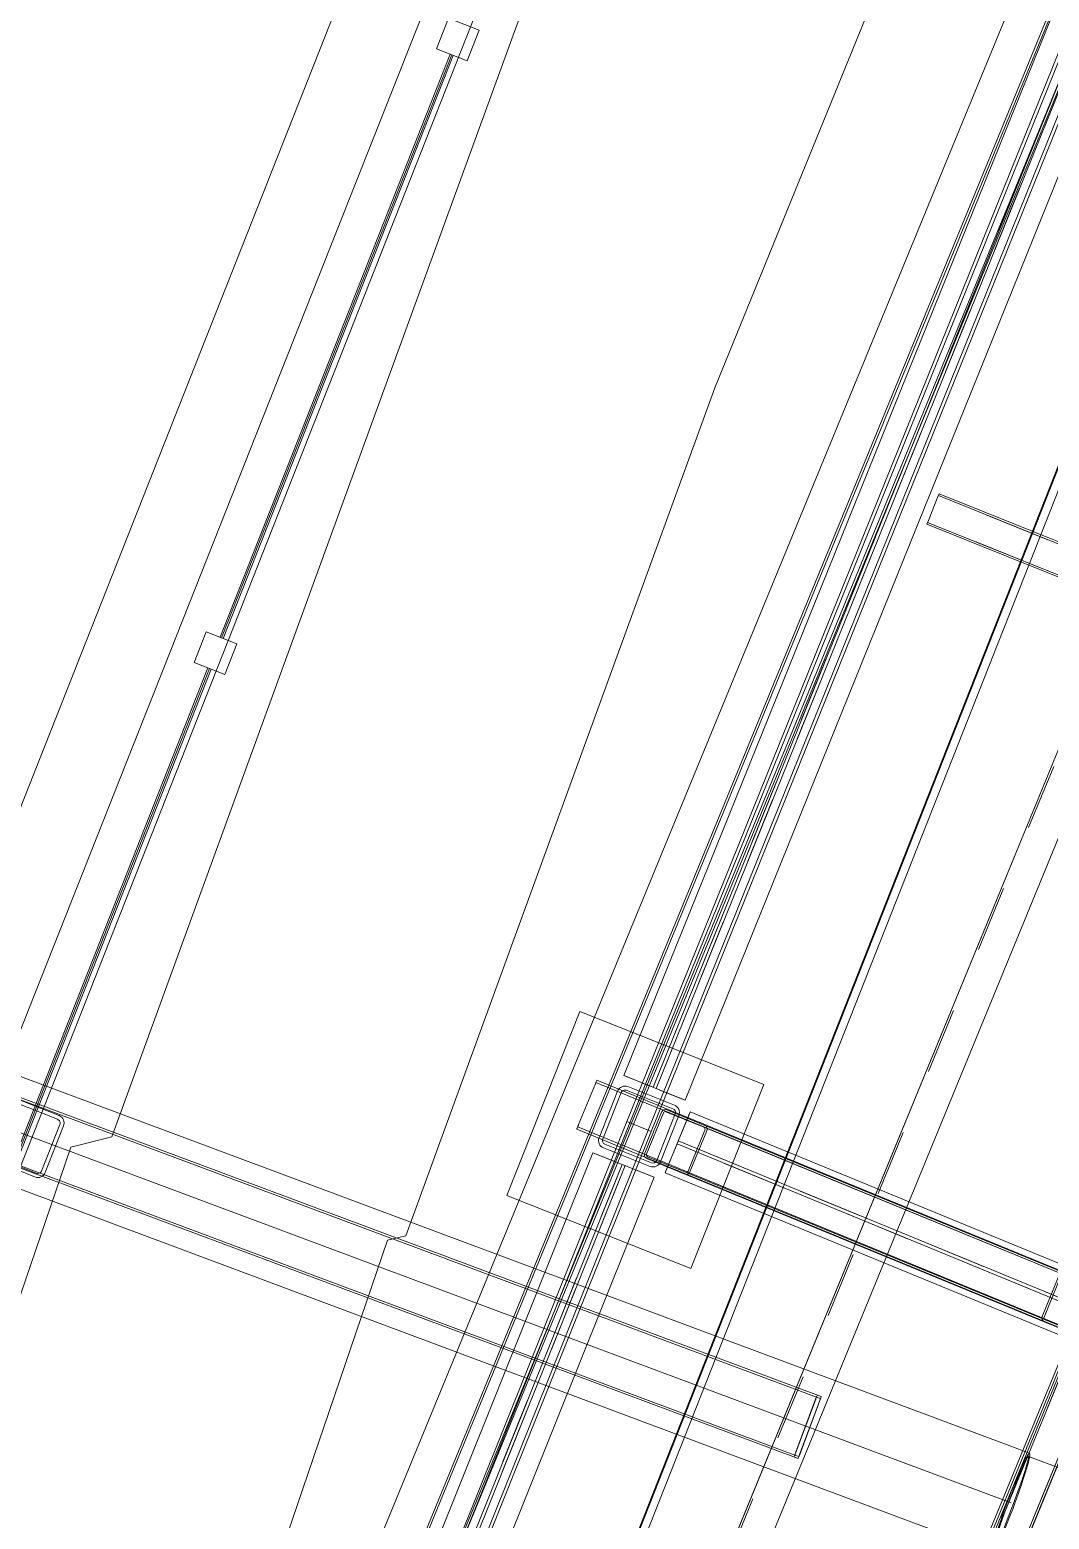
# Model space of a CAD drawing. Header units: metres. Extents: x -207 to 292, y -187 to 169.
# Drawn here: x -12.513 to -10.968, y -44.347 to -42.09 of the extents above; entities that cross this region are included whole.
import ezdxf

# ---------------------------------------------------------------- set-up
doc = ezdxf.new("R2010")
doc.units = ezdxf.units.M
doc.linetypes.add('Dash', pattern=[0.006, 0.003, -0.003])
doc.linetypes.add('Hidden', pattern=[0.007144, 0.004763, -0.002381])
for name, color, linetype, lineweight in [('A-FLOR-HRAL', 7, 'Continuous', 9), ('A-GLAZ-CWMG', 7, 'Continuous', 9), ('A-ROOF', 7, 'Continuous', 9), ('C-TOPO', 7, 'Continuous', 9), ('C-TOPO-MINR', 7, 'Continuous', 9), ('CERCO INTERIOR', 7, 'Continuous', 9), ('P-PIPE', 7, 'Continuous', 9), ('P-PIPE-CNTR', 7, 'Continuous', 9), ('S-BEAM', 7, 'Continuous', 9), ('S-BEAM-HDLN', 7, 'Dash', 9), ('S-COLS', 7, 'Continuous', 9), ('solera', 7, 'Continuous', 35)]:
    doc.layers.add(name, color=color, linetype=linetype, lineweight=lineweight)
doc.layers.add('PR10-ARQ-PL-001-Emplazamiento-C-1_dwg', color=7, linetype='Continuous', lineweight=9, true_color=0x767676)

# ---------------------------------------------------------------- blocks, each defined once
blk = doc.blocks.new('Circular Mullion - 5mm-2127248-PLANTA EMPLAZAMIENTO ACTUALIZADO')
at = {"layer": 'A-GLAZ-CWMG'}
for p, q in [((-107.6478, -45.3968), (-107.9974, -46.2801)), ((-107.6455, -45.3977), (-107.9951, -46.281)), ((-107.9951, -46.281), (-107.6455, -45.3977)), ((-107.6455, -45.3977), (-107.6478, -45.3968)), ((-107.6432, -45.3986), (-107.6455, -45.3977)), ((-107.9927, -46.2819), (-107.6432, -45.3986)), ((-107.9974, -46.2801), (-107.9951, -46.281)), ((-107.9951, -46.281), (-107.9927, -46.2819))]:
    blk.add_line(p, q, dxfattribs=at)
blk = doc.blocks.new('Rectangular Mullion - 50 x 50 mm-2128568-PLANTA EMPLAZAMIENTO ACTUALIZADO')
at = {"layer": 'A-GLAZ-CWMG'}
for p, q in [((0.025, 0.025), (-0.025, 0.025)), ((-0.025, 0.025), (-0.025, -0.025)), ((0.025, -0.025), (0.025, 0.025)), ((-0.025, -0.025), (0.025, -0.025))]:
    blk.add_line(p, q, dxfattribs=at)
blk = doc.blocks.new('Rectangular Mullion - 50 x 50 mm-2128569-PLANTA EMPLAZAMIENTO ACTUALIZADO')
at = {"layer": 'A-GLAZ-CWMG'}
for p, q in [((-0.025, -0.025), (-0.025, 0.025)), ((-0.025, 0.025), (0.025, 0.025)), ((0.025, 0.025), (0.025, -0.025)), ((0.025, -0.025), (-0.025, -0.025))]:
    blk.add_line(p, q, dxfattribs=at)
blk = doc.blocks.new('FCA_N_Columna de acero - 100 x 100 mm-2236905-PLANTA EMPLAZAMIENTO ACTUALIZADO')
at = {"layer": 'S-COLS'}
for p, q in [((-0.038, 0.05), (0.038, 0.05)), ((-0.038, 0.05), (0.038, 0.05)), ((-0.05, -0.038), (-0.05, 0.038)), ((-0.05, -0.038), (-0.05, 0.038)), ((-0.044, 0.038), (-0.044, -0.038)), ((-0.044, 0.038), (-0.044, -0.038)), ((0.038, 0.044), (-0.038, 0.044)), ((0.038, 0.044), (-0.038, 0.044)), ((0.044, -0.038), (0.044, 0.038)), ((0.044, -0.038), (0.044, 0.038)), ((0.05, 0.038), (0.05, -0.038)), ((0.05, 0.038), (0.05, -0.038)), ((-0.038, -0.044), (0.038, -0.044)), ((-0.038, -0.044), (0.038, -0.044)), ((0.038, -0.05), (-0.038, -0.05)), ((0.038, -0.05), (-0.038, -0.05))]:
    blk.add_line(p, q, dxfattribs=at)
for centre, radius, start, end in [((-0.038, 0.038), 0.012, 90, 180), ((-0.038, 0.038), 0.012, 90, 180), ((0.038, 0.038), 0.012, 360, 90), ((0.038, 0.038), 0.012, 360, 90), ((-0.038, 0.038), 0.006, 90, 180), ((-0.038, 0.038), 0.006, 90, 180), ((0.038, 0.038), 0.006, 360, 90), ((0.038, 0.038), 0.006, 360, 90), ((-0.038, -0.038), 0.012, 180, 270), ((-0.038, -0.038), 0.012, 180, 270), ((-0.038, -0.038), 0.006, 180, 270), ((-0.038, -0.038), 0.006, 180, 270), ((0.038, -0.038), 0.012, 270, 360), ((0.038, -0.038), 0.006, 270, 360), ((0.038, -0.038), 0.012, 270, 360), ((0.038, -0.038), 0.006, 270, 360)]:
    blk.add_arc(centre, radius, start, end, dxfattribs=at)
blk = doc.blocks.new('M_HSS Square - 100 x 100 mm-2238549-PLANTA EMPLAZAMIENTO ACTUALIZADO')
at = {"layer": 'S-BEAM'}
for p, q in [((-11.3204, -44.1622), (-23.6791, -39.5476)), ((-11.3136, -44.1613), (-23.6723, -39.5467)), ((-23.7118, -39.6353), (-11.3532, -44.2499)), ((-23.7073, -39.6404), (-11.3486, -44.255)), ((-11.3525, -44.2468), (-11.322, -44.165)), ((-11.3218, -44.1651), (-11.3523, -44.2469)), ((-11.3462, -44.2491), (-11.3157, -44.1674)), ((-11.3154, -44.1675), (-11.346, -44.2492)), ((-11.3147, -44.1643), (-11.3204, -44.1622)), ((-11.3193, -44.1592), (-11.3136, -44.1613)), ((-11.3486, -44.255), (-11.3543, -44.2529)), ((-11.3532, -44.2499), (-11.3475, -44.252))]:
    blk.add_line(p, q, dxfattribs=at)
for centre, major_axis, start_param, end_param in [((-11.3215, -44.1652), (0.00222, 0.00596), 0, 1.570796), ((-11.3215, -44.1652), (0.00111, 0.00298), 0, 1.570796), ((-11.3159, -44.1673), (0.00111, 0.00298), 4.712389, 6.283185), ((-11.3159, -44.1673), (0.00222, 0.00596), 4.712389, 6.283185), ((-11.3521, -44.2469), (0.00222, 0.00596), 1.570796, 3.141593), ((-11.3521, -44.2469), (0.00111, 0.00298), 1.570796, 3.141593), ((-11.3464, -44.2491), (0.00222, 0.00596), 3.141593, 4.712389), ((-11.3464, -44.2491), (0.00111, 0.00298), 3.141593, 4.712389)]:
    blk.add_ellipse(centre, major_axis=major_axis, ratio=0.069498, start_param=start_param, end_param=end_param, dxfattribs=at)
blk = doc.blocks.new('Pipe Accessories 1 - Pipe Accessories 1-2241353-PLANTA EMPLAZAMIENTO ACTUALIZADO')
at = {"layer": 'P-PIPE', "flags": 128}
for points in [[(-11.022, -44.3236), (-11.0153, -44.3054), (-11.0094, -44.2883), (-11.0045, -44.2735), (-11.0011, -44.2621), (-10.9994, -44.2547), (-10.9994, -44.252), (-11.0013, -44.254), (-11.0048, -44.2607), (-11.0097, -44.2716), (-11.0157, -44.2859), (-11.0224, -44.3027), (-11.0293, -44.3209)], [(-8.6969, -45.1117), (-8.7485, -45.0924), (-8.7989, -45.0737), (-8.8479, -45.0553), (-8.8957, -45.0375), (-8.9423, -45.0201), (-8.9877, -45.0031), (-9.032, -44.9866), (-9.0751, -44.9705), (-9.117, -44.9548), (-9.1579, -44.9396), (-9.1978, -44.9247), (-9.2367, -44.9102), (-9.2747, -44.896), (-9.3119, -44.8821), (-9.3485, -44.8684), (-9.3844, -44.855), (-9.4201, -44.8417), (-9.4557, -44.8284), (-9.4918, -44.8149), (-9.5293, -44.8009), (-9.5692, -44.786), (-9.6132, -44.7696), (-9.6633, -44.7509), (-9.7201, -44.7297), (-9.7888, -44.704), (-9.914, -44.6572), (-9.998, -44.6259), (-10.079, -44.5956), (-10.184, -44.5565), (-10.3162, -44.5071), (-10.3674, -44.488), (-10.4045, -44.4741), (-10.4352, -44.4627), (-10.4633, -44.4522), (-10.4905, -44.442), (-10.5177, -44.4319), (-10.5453, -44.4216), (-10.5736, -44.411), (-10.6029, -44.4), (-10.6333, -44.3887), (-10.6651, -44.3768), (-10.6983, -44.3644), (-10.7329, -44.3515), (-10.7692, -44.338), (-10.807, -44.3238), (-10.8466, -44.3091), (-10.8879, -44.2936), (-10.9309, -44.2776), (-10.9758, -44.2608), (-10.9994, -44.252)], [(-11.0293, -44.3209), (-11.036, -44.3391), (-11.042, -44.3562), (-11.0468, -44.371), (-11.0502, -44.3824), (-11.0519, -44.3898), (-11.0519, -44.3925), (-11.05, -44.3905), (-11.0465, -44.3838), (-11.0416, -44.3729), (-11.0356, -44.3586), (-11.0289, -44.3418), (-11.022, -44.3236)], [(-8.7494, -45.2522), (-8.801, -45.233), (-8.8513, -45.2142), (-8.9004, -45.1959), (-8.9482, -45.178), (-8.9948, -45.1606), (-9.0402, -45.1436), (-9.0844, -45.1271), (-9.1275, -45.111), (-9.1695, -45.0954), (-9.2104, -45.0801), (-9.2503, -45.0652), (-9.2892, -45.0507), (-9.3272, -45.0365), (-9.3644, -45.0226), (-9.4009, -45.009), (-9.4369, -44.9955), (-9.4725, -44.9822), (-9.5082, -44.9689), (-9.5443, -44.9554), (-9.5818, -44.9414), (-9.6217, -44.9265), (-9.6657, -44.9101), (-9.7158, -44.8914), (-9.7726, -44.8702), (-9.8412, -44.8446), (-9.9665, -44.7978), (-10.0504, -44.7664), (-10.1315, -44.7362), (-10.2364, -44.697), (-10.3687, -44.6476), (-10.4199, -44.6285), (-10.457, -44.6146), (-10.4876, -44.6032), (-10.5158, -44.5927), (-10.543, -44.5825), (-10.5702, -44.5724), (-10.5977, -44.5621), (-10.6261, -44.5515), (-10.6554, -44.5406), (-10.6858, -44.5292), (-10.7176, -44.5173), (-10.7507, -44.505), (-10.7854, -44.492), (-10.8216, -44.4785), (-10.8595, -44.4643), (-10.899, -44.4496), (-10.9403, -44.4342), (-10.9834, -44.4181), (-11.0282, -44.4013), (-11.0519, -44.3925)], [(-8.6718, -45.2012), (-8.6668, -45.1823), (-8.6656, -45.1635), (-8.6683, -45.1458), (-8.6748, -45.1307), (-8.6845, -45.1191), (-8.6969, -45.1117), (-8.7111, -45.1091), (-8.7262, -45.1115), (-8.741, -45.1187), (-8.7546, -45.1302), (-8.766, -45.1452), (-8.7746, -45.1628)], [(-8.7746, -45.1628), (-8.7796, -45.1816), (-8.7808, -45.2005), (-8.7781, -45.2181), (-8.7716, -45.2332), (-8.7618, -45.2449), (-8.7494, -45.2522), (-8.7352, -45.2548), (-8.7202, -45.2524), (-8.7054, -45.2452), (-8.6918, -45.2337), (-8.6803, -45.2187), (-8.6718, -45.2012)]]:
    blk.add_lwpolyline(points, dxfattribs=at)
blk = doc.blocks.new('FCA_N_Columna de acero - 100 x 100 mm-2383536-PLANTA EMPLAZAMIENTO ACTUALIZADO')
at = {"layer": 'S-COLS'}
for p, q in [((-0.038, 0.05), (0.038, 0.05)), ((-0.038, 0.05), (0.038, 0.05)), ((-0.05, -0.038), (-0.05, 0.038)), ((-0.05, -0.038), (-0.05, 0.038)), ((-0.044, 0.038), (-0.044, -0.038)), ((-0.044, 0.038), (-0.044, -0.038)), ((0.038, 0.044), (-0.038, 0.044)), ((0.038, 0.044), (-0.038, 0.044)), ((0.044, -0.038), (0.044, 0.038)), ((0.044, -0.038), (0.044, 0.038)), ((0.05, 0.038), (0.05, -0.038)), ((0.05, 0.038), (0.05, -0.038)), ((-0.038, -0.044), (0.038, -0.044)), ((-0.038, -0.044), (0.038, -0.044)), ((0.038, -0.05), (-0.038, -0.05)), ((0.038, -0.05), (-0.038, -0.05))]:
    blk.add_line(p, q, dxfattribs=at)
for centre, radius, start, end in [((-0.038, 0.038), 0.012, 90, 180), ((-0.038, 0.038), 0.012, 90, 180), ((0.038, 0.038), 0.012, 360, 90), ((0.038, 0.038), 0.012, 360, 90), ((-0.038, 0.038), 0.006, 90, 180), ((-0.038, 0.038), 0.006, 90, 180), ((0.038, 0.038), 0.006, 360, 90), ((0.038, 0.038), 0.006, 360, 90), ((-0.038, -0.038), 0.012, 180, 270), ((-0.038, -0.038), 0.012, 180, 270), ((-0.038, -0.038), 0.006, 180, 270), ((-0.038, -0.038), 0.006, 180, 270), ((0.038, -0.038), 0.012, 270, 360), ((0.038, -0.038), 0.006, 270, 360), ((0.038, -0.038), 0.012, 270, 360), ((0.038, -0.038), 0.006, 270, 360)]:
    blk.add_arc(centre, radius, start, end, dxfattribs=at)
blk = doc.blocks.new('RHS-Rectangular Hollow Section - 100x40 mm-2385779-PLANTA EMPLAZAMIENTO ACTUALIZADO')
at = {"layer": 'S-BEAM'}
for p, q in [((-8.6251, -38.441), (-13.2203, -49.6302)), ((-8.6217, -38.4423), (-13.217, -49.6315)), ((-13.1707, -49.6505), (-8.5754, -38.4614)), ((-13.1673, -49.6519), (-8.5721, -38.4627))]:
    blk.add_line(p, q, dxfattribs=at)
blk = doc.blocks.new('RHS-Rectangular Hollow Section - 100x40 mm-2386058-PLANTA EMPLAZAMIENTO ACTUALIZADO')
at = {"layer": 'S-BEAM'}
for p, q in [((-9.3567, -38.1405), (-13.9519, -49.3297)), ((-9.3534, -38.1419), (-13.9486, -49.3311)), ((-13.9023, -49.3501), (-9.3071, -38.1609)), ((-13.899, -49.3514), (-9.3037, -38.1623))]:
    blk.add_line(p, q, dxfattribs=at)
blk = doc.blocks.new('M_S Shapes - 200x100 mm-2389673-PLANTA EMPLAZAMIENTO ACTUALIZADO')
at = {"layer": 'S-BEAM'}
for p, q in [((0.6889, 0.05), (-0.6889, 0.05)), ((-0.6889, 0.05), (-0.6889, 0.0469)), ((-0.6889, 0.05), (-0.6889, 0.0469)), ((-0.6889, 0.05), (-0.6889, -0.05)), ((-0.6889, -0.05), (-0.6889, 0.05)), ((-0.6889, 0.05), (0.6889, 0.05)), ((0.6889, 0.05), (-0.6889, 0.05)), ((-0.6889, 0.0469), (-0.6889, 0.0087)), ((-0.6889, 0.0087), (-0.6889, 0.0469)), ((0.6889, 0.05), (0.6889, -0.05)), ((0.6889, -0.05), (0.6889, 0.05)), ((0.6889, 0.0469), (0.6889, 0.05)), ((0.6889, 0.0469), (0.6889, 0.05)), ((0.6889, 0.0469), (0.6889, 0.0087)), ((0.6889, 0.0087), (0.6889, 0.0469)), ((-0.6889, 0.0024), (-0.6889, 0.0087)), ((-0.6889, 0.0024), (-0.6889, 0.0087)), ((-0.6889, 0.0024), (0.6889, 0.0024)), ((0.6889, 0.0087), (0.6889, 0.0024)), ((0.6889, 0.0087), (0.6889, 0.0024)), ((0.6889, -0.0025), (-0.6889, -0.0025)), ((-0.6889, -0.0087), (-0.6889, -0.0025)), ((-0.6889, -0.0087), (-0.6889, -0.0025)), ((-0.6889, -0.0469), (-0.6889, -0.0087)), ((-0.6889, -0.0087), (-0.6889, -0.0469)), ((0.6889, -0.0025), (0.6889, -0.0087)), ((0.6889, -0.0025), (0.6889, -0.0087)), ((0.6889, -0.0469), (0.6889, -0.0087)), ((0.6889, -0.0087), (0.6889, -0.0469)), ((-0.6889, -0.0469), (-0.6889, -0.05)), ((-0.6889, -0.0469), (-0.6889, -0.05)), ((-0.6889, -0.05), (0.6889, -0.05)), ((0.6889, -0.05), (-0.6889, -0.05)), ((0.6889, -0.05), (-0.6889, -0.05)), ((0.6889, -0.05), (0.6889, -0.0469)), ((0.6889, -0.05), (0.6889, -0.0469))]:
    blk.add_line(p, q, dxfattribs=at)
at = {"layer": 'S-BEAM-HDLN'}
for p, q in [((-0.6889, 0.0024), (0.6889, 0.0024)), ((0.6889, -0.0025), (-0.6889, -0.0025))]:
    blk.add_line(p, q, dxfattribs=at)
blk = doc.blocks.new('M_HSS Square - 80 x 80 mm-2390025-PLANTA EMPLAZAMIENTO ACTUALIZADO')
at = {"layer": 'S-BEAM'}
for p, q in [((-9.3349, -38.2312), (-9.3093, -38.1689)), ((-9.3066, -38.17), (-9.3322, -38.2323)), ((-9.2451, -38.1918), (-9.3027, -38.1682)), ((-8.699, -38.4124), (-9.3015, -38.1653)), ((-9.3015, -38.1653), (-9.2439, -38.1889)), ((-9.2692, -38.2581), (-9.2436, -38.1959)), ((-8.6426, -38.439), (-9.2451, -38.1918)), ((-9.2409, -38.197), (-9.2664, -38.2592)), ((-9.3319, -38.2393), (-8.7293, -38.4864)), ((-9.2743, -38.2629), (-9.3319, -38.2393)), ((-9.3306, -38.2363), (-9.2731, -38.2599)), ((-9.2731, -38.2599), (-8.6706, -38.5071)), ((-8.7068, -38.4161), (-8.7323, -38.4783)), ((-8.7296, -38.4794), (-8.7041, -38.4172)), ((-8.7002, -38.4154), (-8.6426, -38.439)), ((-8.6414, -38.436), (-8.699, -38.4124)), ((-8.6411, -38.443), (-8.6666, -38.5053)), ((-8.6639, -38.5064), (-8.6384, -38.4442)), ((-8.7293, -38.4864), (-8.6718, -38.5101)), ((-8.6706, -38.5071), (-8.7281, -38.4835))]:
    blk.add_line(p, q, dxfattribs=at)
for centre, major_axis, start_param, end_param in [((-9.3039, -38.1711), (0.00241, 0.00588), 0, 1.570796), ((-9.3039, -38.1711), (0.00121, 0.00294), 0, 1.570796), ((-9.2464, -38.1948), (0.00121, 0.00294), 4.712389, 6.283185), ((-9.2464, -38.1948), (0.00241, 0.00588), 4.712389, 6.283185), ((-9.3294, -38.2334), (0.00241, 0.00588), 1.570796, 3.141593), ((-9.3294, -38.2334), (0.00121, 0.00294), 1.570796, 3.141593), ((-9.2719, -38.257), (0.00241, 0.00588), 3.141593, 4.712389), ((-9.2719, -38.257), (0.00121, 0.00294), 3.141593, 4.712389), ((-8.7014, -38.4183), (0.00241, 0.00588), 0, 1.570796), ((-8.7014, -38.4183), (0.00121, 0.00294), 0, 1.570796), ((-8.6438, -38.4419), (0.00121, 0.00294), 4.712389, 6.283185), ((-8.6438, -38.4419), (0.00241, 0.00588), 4.712389, 6.283185), ((-8.7269, -38.4806), (0.00241, 0.00588), 1.570796, 3.141593), ((-8.7269, -38.4806), (0.00121, 0.00294), 1.570796, 3.141593), ((-8.6693, -38.5042), (0.00241, 0.00588), 3.141593, 4.712389), ((-8.6693, -38.5042), (0.00121, 0.00294), 3.141593, 4.712389)]:
    blk.add_ellipse(centre, major_axis=major_axis, ratio=0.924653, start_param=start_param, end_param=end_param, dxfattribs=at)
blk = doc.blocks.new('M_S Shapes - 200x100 mm-2390312-PLANTA EMPLAZAMIENTO ACTUALIZADO')
at = {"layer": 'S-BEAM'}
for p, q in [((-2.9426, 0.05), (2.9426, 0.05)), ((2.9426, 0.05), (-2.9426, 0.05)), ((2.9426, 0.05), (-2.9426, 0.05)), ((2.9426, 0.05), (2.9426, -0.05)), ((2.9426, -0.05), (2.9426, 0.05)), ((2.9426, 0.0469), (2.9426, 0.05)), ((2.9426, 0.0469), (2.9426, 0.05)), ((2.9426, 0.0469), (2.9426, 0.0087)), ((2.9426, 0.0087), (2.9426, 0.0469)), ((-2.9426, 0.0024), (2.9426, 0.0024)), ((2.9426, 0.0087), (2.9426, 0.0024)), ((2.9426, 0.0087), (2.9426, 0.0024)), ((2.9426, -0.0025), (-2.9426, -0.0025)), ((2.9426, -0.0025), (2.9426, -0.0087)), ((2.9426, -0.0025), (2.9426, -0.0087)), ((2.9426, -0.0469), (2.9426, -0.0087)), ((2.9426, -0.0087), (2.9426, -0.0469)), ((2.9426, -0.05), (-2.9426, -0.05)), ((2.9426, -0.05), (-2.9426, -0.05)), ((-2.9426, -0.05), (2.9426, -0.05)), ((2.9426, -0.05), (2.9426, -0.0469)), ((2.9426, -0.05), (2.9426, -0.0469))]:
    blk.add_line(p, q, dxfattribs=at)
at = {"layer": 'S-BEAM-HDLN'}
for p, q in [((-2.9426, 0.0024), (2.9426, 0.0024)), ((2.9426, -0.0025), (-2.9426, -0.0025))]:
    blk.add_line(p, q, dxfattribs=at)
blk = doc.blocks.new('M_S Shapes - 200x100 mm-2390290-PLANTA EMPLAZAMIENTO ACTUALIZADO')
at = {"layer": 'S-BEAM'}
for p, q in [((2.9358, 0.05), (-2.9359, 0.05)), ((-2.9359, 0.05), (-2.9359, 0.0469)), ((-2.9359, 0.05), (-2.9359, 0.0469)), ((-2.9359, 0.05), (-2.9359, -0.05)), ((-2.9359, -0.05), (-2.9359, 0.05)), ((-2.9359, 0.05), (2.9358, 0.05)), ((2.9358, 0.05), (-2.9359, 0.05)), ((-2.9359, 0.0469), (-2.9359, 0.0087)), ((-2.9359, 0.0087), (-2.9359, 0.0469)), ((-2.9359, 0.0024), (2.9358, 0.0024)), ((-2.9359, 0.0024), (-2.9359, 0.0087)), ((-2.9359, 0.0024), (-2.9359, 0.0087)), ((2.9358, -0.0025), (-2.9359, -0.0025)), ((-2.9359, -0.0087), (-2.9359, -0.0025)), ((-2.9359, -0.0087), (-2.9359, -0.0025)), ((-2.9359, -0.0469), (-2.9359, -0.0087)), ((-2.9359, -0.0087), (-2.9359, -0.0469)), ((-2.9359, -0.05), (2.9358, -0.05)), ((-2.9359, -0.0469), (-2.9359, -0.05)), ((-2.9359, -0.0469), (-2.9359, -0.05)), ((2.9358, -0.05), (-2.9359, -0.05)), ((2.9358, -0.05), (-2.9359, -0.05))]:
    blk.add_line(p, q, dxfattribs=at)
at = {"layer": 'S-BEAM-HDLN'}
for p, q in [((-2.9359, 0.0024), (2.9358, 0.0024)), ((2.9358, -0.0025), (-2.9359, -0.0025))]:
    blk.add_line(p, q, dxfattribs=at)
blk = doc.blocks.new('M_HSS Square - 50 x 50 mm-2390655-PLANTA EMPLAZAMIENTO ACTUALIZADO')
at = {"layer": 'S-BEAM'}
for p, q in [((0.6895, 0.025), (-0.6895, 0.025)), ((-0.6895, 0.025), (-0.6895, 0.01864)), ((-0.6895, 0.025), (-0.6895, 0.01864)), ((0.6895, 0.01864), (0.6895, 0.025)), ((0.6895, 0.01864), (0.6895, 0.025)), ((0.6895, 0.02182), (-0.6895, 0.02182)), ((-0.6895, 0.01864), (-0.6895, 0.02182)), ((-0.6895, 0.01864), (-0.6895, 0.02182)), ((-0.6895, -0.01864), (-0.6895, 0.01864)), ((-0.6895, 0.01864), (-0.6895, -0.01864)), ((-0.6895, 0.01864), (-0.6895, -0.01864)), ((-0.6895, -0.01864), (-0.6895, 0.01864)), ((0.6895, 0.02182), (0.6895, 0.01864)), ((0.6895, 0.02182), (0.6895, 0.01864)), ((0.6895, -0.01864), (0.6895, 0.01864)), ((0.6895, 0.01864), (0.6895, -0.01864)), ((0.6895, 0.01864), (0.6895, -0.01864)), ((0.6895, -0.01864), (0.6895, 0.01864)), ((-0.6895, -0.01864), (-0.6895, -0.025)), ((-0.6895, -0.01864), (-0.6895, -0.025)), ((-0.6895, -0.02182), (-0.6895, -0.01864)), ((-0.6895, -0.02182), (-0.6895, -0.01864)), ((-0.6895, -0.02182), (0.6895, -0.02182)), ((0.6895, -0.025), (0.6895, -0.01864)), ((0.6895, -0.025), (0.6895, -0.01864)), ((0.6895, -0.01864), (0.6895, -0.02182)), ((0.6895, -0.01864), (0.6895, -0.02182)), ((-0.6895, -0.025), (0.6895, -0.025))]:
    blk.add_line(p, q, dxfattribs=at)
at = {"layer": 'S-BEAM', "linetype": 'Hidden'}
for p, q in [((0.6895, 0.02182), (-0.6895, 0.02182)), ((0.6895, -0.02182), (-0.6895, -0.02182))]:
    blk.add_line(p, q, dxfattribs=at)
blk = doc.blocks.new('M_HSS Square - 50 x 50 mm-2391063-PLANTA EMPLAZAMIENTO ACTUALIZADO')
at = {"layer": 'S-BEAM'}
for p, q in [((5.94835, 0.025), (-5.94835, 0.025)), ((5.94835, 0.02182), (-5.94835, 0.02182)), ((-5.94835, -0.02182), (5.94835, -0.02182)), ((-5.94835, -0.025), (5.94835, -0.025))]:
    blk.add_line(p, q, dxfattribs=at)
at = {"layer": 'S-BEAM', "linetype": 'Hidden'}
for p, q in [((5.94835, 0.02182), (-5.94835, 0.02182)), ((5.94835, -0.02182), (-5.94835, -0.02182))]:
    blk.add_line(p, q, dxfattribs=at)
blk = doc.blocks.new('M_L-Angle - L51X51X3_2-2392227-PLANTA EMPLAZAMIENTO ACTUALIZADO')
at = {"layer": 'S-BEAM'}
for p, q in [((5.9495, 0.0136), (-5.9495, 0.0136)), ((-5.9495, 0.0136), (5.9495, 0.0136)), ((-5.9495, -0.0372), (5.9495, -0.0372))]:
    blk.add_line(p, q, dxfattribs=at)
at = {"layer": 'S-BEAM', "linetype": 'Hidden'}
blk.add_line((-5.9495, 0.0104), (5.9495, 0.0104), dxfattribs=at)
blk = doc.blocks.new('Railing - Railing-2402032-PLANTA EMPLAZAMIENTO ACTUALIZADO')
at = {"layer": 'A-FLOR-HRAL'}
for p, q in [((-9.3576, -38.1849), (-11.6036, -43.7463)), ((-11.5758, -43.7576), (-9.3298, -38.1961)), ((-11.6036, -43.7463), (-11.5758, -43.7576)), ((-11.6036, -43.7463), (-11.5758, -43.7576))]:
    blk.add_line(p, q, dxfattribs=at)
blk = doc.blocks.new('Top Rail Type - Top Rail_Internal_-2402045-PLANTA EMPLAZAMIENTO ACTUALIZADO')
at = {"layer": 'A-FLOR-HRAL'}
for p, q in [((-9.3622, -38.183), (-11.6082, -43.7445)), ((-11.5711, -43.7595), (-9.3251, -38.198)), ((-11.6082, -43.7445), (-11.5711, -43.7595)), ((-11.6082, -43.7445), (-11.5711, -43.7595))]:
    blk.add_line(p, q, dxfattribs=at)
blk = doc.blocks.new('Top Rail Type - Top Rail_Internal_-V26-PLANTA EMPLAZAMIENTO ACTUALIZADO')
at = {"layer": 'A-FLOR-HRAL'}
for p, q in [((-11.6082, -43.7445), (-9.3622, -38.183)), ((-11.5711, -43.7595), (-9.3251, -38.198)), ((-11.6082, -43.7445), (-11.5711, -43.7595))]:
    blk.add_line(p, q, dxfattribs=at)
blk = doc.blocks.new('Railing - Railing-2402058-PLANTA EMPLAZAMIENTO ACTUALIZADO')
at = {"layer": 'A-FLOR-HRAL'}
for p, q in [((-11.6036, -43.7464), (-13.8405, -49.3257)), ((-11.5757, -43.7575), (-11.6036, -43.7464)), ((-11.5757, -43.7575), (-11.6036, -43.7464)), ((-13.8126, -49.3368), (-11.5757, -43.7575))]:
    blk.add_line(p, q, dxfattribs=at)
blk = doc.blocks.new('Top Rail Type - Top Rail_Internal_-2402070-PLANTA EMPLAZAMIENTO ACTUALIZADO')
at = {"layer": 'A-FLOR-HRAL'}
for p, q in [((-11.6082, -43.7445), (-13.8451, -49.3238)), ((-11.5711, -43.7594), (-11.6082, -43.7445)), ((-11.5711, -43.7594), (-11.6082, -43.7445)), ((-13.808, -49.3387), (-11.5711, -43.7594))]:
    blk.add_line(p, q, dxfattribs=at)
blk = doc.blocks.new('Top Rail Type - Top Rail_Internal_-V27-PLANTA EMPLAZAMIENTO ACTUALIZADO')
at = {"layer": 'A-FLOR-HRAL'}
for p, q in [((-13.8451, -49.3238), (-11.6082, -43.7445)), ((-11.6082, -43.7445), (-11.5711, -43.7594)), ((-13.808, -49.3387), (-11.5711, -43.7594))]:
    blk.add_line(p, q, dxfattribs=at)
blk = doc.blocks.new('M_Concrete-Rectangular-Column - 300 x 300mm-V32-PLANTA EMPLAZAMIENTO ACTUALIZADO')
at = {"layer": 'S-COLS'}
for p, q in [((-0.15, -0.15), (-0.15, 0.15)), ((-0.15, 0.15), (0.15, 0.15)), ((-0.15, 0.15), (0.15, 0.15)), ((-0.15, -0.15), (-0.15, 0.15)), ((0.15, 0.15), (0.15, -0.15)), ((0.15, 0.15), (0.15, -0.15)), ((0.15, -0.15), (-0.15, -0.15)), ((0.15, -0.15), (-0.15, -0.15))]:
    blk.add_line(p, q, dxfattribs=at)
blk = doc.blocks.new('YADRAN_LASQUEMAS_ARQ_MO_002_TERRAZAS_rvt-1-PLANTA EMPLAZAMIENTO ACTUALIZADO')
at = {"layer": 'A-ROOF'}
for p, q in [((-9.4098, -38.1201), (-14.0067, -49.2998)), ((-14.0067, -49.2998), (-9.4098, -38.1201))]:
    blk.add_line(p, q, dxfattribs=at)
at = {"layer": 'P-PIPE', "color": 150, "true_color": 0x007dff}
for p, q in [((-10.9977, -44.2473), (-23.8108, -39.463)), ((-23.8667, -39.6129), (-11.0536, -44.3972))]:
    blk.add_line(p, q, dxfattribs=at)
for start_param, end_param in [(0, 1.570796), (4.712389, 6.283185), (1.570796, 3.141593), (3.141593, 4.712389)]:
    blk.add_ellipse((-11.0257, -44.3222), major_axis=(0.028, 0.0749), ratio=0.071276, start_param=start_param, end_param=end_param, dxfattribs=at)
at = {"layer": 'P-PIPE-CNTR', "color": 150, "true_color": 0x007dff}
blk.add_line((-11.0257, -44.3222), (-23.8387, -39.538), dxfattribs=at)
blk.add_line((-11.0257, -44.3222), (-23.8387, -39.538), dxfattribs=at)
at = {"layer": 'S-BEAM'}
for p, q in [((-10.2152, -44.2732), (-11.6535, -43.6818)), ((-11.6811, -43.7491), (-11.6562, -43.6884)), ((-11.6562, -43.6884), (-11.6811, -43.7491)), ((-11.6562, -43.6884), (-11.6811, -43.7491)), ((-11.6811, -43.7491), (-11.6562, -43.6884)), ((-10.2166, -44.2765), (-11.6548, -43.6851)), ((-11.6838, -43.7558), (-10.2456, -44.3472)), ((-11.6825, -43.7525), (-10.2443, -44.3438))]:
    blk.add_line(p, q, dxfattribs=at)
at = {"layer": 'S-BEAM', "flags": 128}
for points in [[(-11.6562, -43.6884), (-11.6556, -43.687), (-11.655, -43.6856), (-11.6545, -43.6843), (-11.6541, -43.6832), (-11.6537, -43.6824), (-11.6535, -43.682), (-11.6535, -43.6818)], [(-11.6535, -43.6818), (-11.6535, -43.682), (-11.6537, -43.6824), (-11.6541, -43.6832), (-11.6545, -43.6843), (-11.655, -43.6856), (-11.6556, -43.687), (-11.6562, -43.6884)], [(-11.6548, -43.6851), (-11.6549, -43.6852), (-11.655, -43.6854), (-11.6551, -43.6858), (-11.6553, -43.6864), (-11.6556, -43.687), (-11.6559, -43.6877), (-11.6562, -43.6884)], [(-11.6562, -43.6884), (-11.6559, -43.6877), (-11.6556, -43.687), (-11.6553, -43.6864), (-11.6551, -43.6858), (-11.655, -43.6854), (-11.6549, -43.6852), (-11.6548, -43.6851)], [(-11.6838, -43.7558), (-11.6838, -43.7556), (-11.6836, -43.7551), (-11.6832, -43.7543), (-11.6828, -43.7533), (-11.6823, -43.752), (-11.6817, -43.7506), (-11.6811, -43.7491)], [(-11.6811, -43.7491), (-11.6817, -43.7506), (-11.6823, -43.752), (-11.6828, -43.7533), (-11.6832, -43.7543), (-11.6836, -43.7551), (-11.6838, -43.7556), (-11.6838, -43.7558)], [(-11.6825, -43.7525), (-11.6824, -43.7524), (-11.6823, -43.7521), (-11.6822, -43.7517), (-11.682, -43.7512), (-11.6817, -43.7506), (-11.6814, -43.7499), (-11.6811, -43.7491)], [(-11.6811, -43.7491), (-11.6814, -43.7499), (-11.6817, -43.7506), (-11.682, -43.7512), (-11.6822, -43.7517), (-11.6823, -43.7521), (-11.6824, -43.7524), (-11.6825, -43.7525)]]:
    blk.add_lwpolyline(points, dxfattribs=at)
at = {"layer": 'A-FLOR-HRAL', "lineweight": 9}
for name in ['Top Rail Type - Top Rail_Internal_-2402045-PLANTA EMPLAZAMIENTO ACTUALIZADO', 'Top Rail Type - Top Rail_Internal_-V26-PLANTA EMPLAZAMIENTO ACTUALIZADO', 'Railing - Railing-2402032-PLANTA EMPLAZAMIENTO ACTUALIZADO', 'Top Rail Type - Top Rail_Internal_-2402070-PLANTA EMPLAZAMIENTO ACTUALIZADO', 'Top Rail Type - Top Rail_Internal_-V27-PLANTA EMPLAZAMIENTO ACTUALIZADO', 'Railing - Railing-2402058-PLANTA EMPLAZAMIENTO ACTUALIZADO']:
    blk.add_blockref(name, (0, 0), dxfattribs=at)
at = {"layer": 'A-GLAZ-CWMG', "lineweight": 9, "extrusion": (0, 0, -1), "rotation": 111.5426797844188}
for name, p in [('Rectangular Mullion - 50 x 50 mm-2128568-PLANTA EMPLAZAMIENTO ACTUALIZADO', (11.8642, -42.1043)), ('Rectangular Mullion - 50 x 50 mm-2128569-PLANTA EMPLAZAMIENTO ACTUALIZADO', (11.8642, -42.1043)), ('Rectangular Mullion - 50 x 50 mm-2128568-PLANTA EMPLAZAMIENTO ACTUALIZADO', (12.2314, -43.0345)), ('Rectangular Mullion - 50 x 50 mm-2128569-PLANTA EMPLAZAMIENTO ACTUALIZADO', (12.2314, -43.0345))]:
    blk.add_blockref(name, p, dxfattribs=at)
at = {"layer": 'A-GLAZ-CWMG', "lineweight": 9, "rotation": 0.04732021557798028}
for p in [(95.7346, 3.359), (95.7346, 3.359), (95.7346, 3.359), (95.7346, 3.359), (95.3674, 2.4288), (95.3674, 2.4288), (95.3674, 2.4288), (95.3674, 2.4288)]:
    blk.add_blockref('Circular Mullion - 5mm-2127248-PLANTA EMPLAZAMIENTO ACTUALIZADO', p, dxfattribs=at)
at = {"layer": 'P-PIPE', "lineweight": 9}
blk.add_blockref('Pipe Accessories 1 - Pipe Accessories 1-2241353-PLANTA EMPLAZAMIENTO ACTUALIZADO', (0, 0), dxfattribs=at)
at = {"layer": 'S-BEAM', "lineweight": 9}
for name, p in [('RHS-Rectangular Hollow Section - 100x40 mm-2386058-PLANTA EMPLAZAMIENTO ACTUALIZADO', (0, 0)), ('RHS-Rectangular Hollow Section - 100x40 mm-2385779-PLANTA EMPLAZAMIENTO ACTUALIZADO', (0, 0)), ('M_HSS Square - 100 x 100 mm-2238549-PLANTA EMPLAZAMIENTO ACTUALIZADO', (0, 0)), ('M_HSS Square - 80 x 80 mm-2390025-PLANTA EMPLAZAMIENTO ACTUALIZADO', (-2.246, -5.5614))]:
    blk.add_blockref(name, p, dxfattribs=at)
for name, p, rotation in [('M_S Shapes - 200x100 mm-2390290-PLANTA EMPLAZAMIENTO ACTUALIZADO', (-10.4667, -40.9712), 68.00878160786547), ('M_L-Angle - L51X51X3_2-2392227-PLANTA EMPLAZAMIENTO ACTUALIZADO', (-11.2366, -43.9043), 67.67284406061724), ('M_HSS Square - 50 x 50 mm-2391063-PLANTA EMPLAZAMIENTO ACTUALIZADO', (-10.8936, -44.0487), 67.67284406061725), ('M_HSS Square - 50 x 50 mm-2390655-PLANTA EMPLAZAMIENTO ACTUALIZADO', (-10.5043, -43.0734), 338.0807901276598), ('M_S Shapes - 200x100 mm-2389673-PLANTA EMPLAZAMIENTO ACTUALIZADO', (-10.8939, -44.038), 337.6483472817109), ('M_S Shapes - 200x100 mm-2390312-PLANTA EMPLAZAMIENTO ACTUALIZADO', (-12.7081, -46.5416), 68.15264073878818)]:
    blk.add_blockref(name, p, dxfattribs=dict(at, rotation=rotation))
at = {"layer": 'S-COLS', "lineweight": 9, "rotation": 338.4099999999997}
for name, p in [('M_Concrete-Rectangular-Column - 300 x 300mm-V32-PLANTA EMPLAZAMIENTO ACTUALIZADO', (-11.5952, -43.7725)), ('FCA_N_Columna de acero - 100 x 100 mm-2236905-PLANTA EMPLAZAMIENTO ACTUALIZADO', (-12.5223, -43.768)), ('FCA_N_Columna de acero - 100 x 100 mm-2383536-PLANTA EMPLAZAMIENTO ACTUALIZADO', (-11.5897, -43.752))]:
    blk.add_blockref(name, p, dxfattribs=at)
blk = doc.blocks.new('PR10-ARQ-PL-001-Emplazamiento-C-1_dwg-674643-PLANTA EMPLAZAMIENTO ACTUALIZADO')
at = {"layer": 'C-TOPO', "flags": 128}
for points in [[(-3.2884, -23.3105), (-7.0334, -32.8081), (-9.2183, -38.3493), (-11.9443, -45.2626), (-14.7185, -52.2983), (-17.7923, -60.0938), (-21.8942, -70.4965), (-23.3623, -74.2199), (-25.7635, -80.3093), (-26.1913, -81.0628), (-25.7635, -80.3093), (-23.3623, -74.2199), (-21.8942, -70.4965), (-17.7923, -60.0938), (-14.7185, -52.2983), (-11.9443, -45.2626), (-9.2183, -38.3493), (-7.0334, -32.8081), (-3.2884, -23.3105)], [(-38.5222, 3.3725), (-63.7955, -60.7665), (-64.7868, -63.3025), (-65.4417, -65.5595), (-65.5127, -67.7955), (-65.1875, -69.3405), (-63.7201, -71.9055), (-61.8561, -73.5375), (-59.3298, -74.6215), (-56.1311, -75.9085), (-44.7275, -80.4825), (-36.2103, -83.8085), (-33.8783, -84.4315), (-31.1411, -84.3925), (-28.353, -83.2365), (-25.9685, -80.4715), (-25.0393, -78.3455), (-19.5485, -64.5105), (-16.745, -57.4445), (-5.944, -30.1085), (-2.2967, -20.7935)], [(-5.7495, -26.4767), (-7.2133, -30.1759), (-7.3421, -30.5016), (-8.8019, -34.1909), (-9.8715, -36.894), (-11.0947, -39.9854), (-11.1996, -40.2505), (-11.3135, -40.5382), (-12.5822, -43.7447), (-13.3371, -45.6524), (-14.3464, -48.2033), (-14.4734, -48.5242), (-15.6767, -51.5653), (-16.7358, -54.2419), (-17.7766, -56.8723), (-19.138, -60.3128), (-19.2167, -60.5118), (-19.2769, -60.664), (-20.6222, -64.0639), (-21.9057, -67.3077)], [(-21.9057, -67.3077), (-20.6222, -64.0639), (-19.2769, -60.664), (-19.2167, -60.5118), (-19.138, -60.3128), (-17.7766, -56.8723), (-16.7358, -54.2419), (-15.6767, -51.5653), (-14.4734, -48.5242), (-14.3464, -48.2033), (-13.3371, -45.6524), (-12.5822, -43.7447), (-11.3135, -40.5382), (-11.1996, -40.2505), (-11.0947, -39.9854), (-9.8715, -36.894), (-8.8019, -34.1909), (-7.3421, -30.5016), (-7.2133, -30.1759), (-5.7495, -26.4767)]]:
    blk.add_lwpolyline(points, dxfattribs=at)
at = {"layer": 'C-TOPO-MINR', "color": 9, "true_color": 0xc0c0c0, "flags": 128}
for points in [[(-15.366, -51.5366), (-14.4733, -49.0063), (-14.2936, -48.5107), (-14.1558, -48.3547), (-14.1806, -48.2375), (-13.2822, -46.1379), (-13.1326, -45.7396), (-12.5424, -44.0514), (-12.451, -43.7833), (-12.3886, -43.7676), (-11.3407, -40.891), (-11.2055, -40.5592), (-11.0337, -40.385), (-11.0069, -40.0622), (-10.8622, -39.7014), (-9.706, -37.1004)], [(-9.2085, -37.1402), (-9.735, -38.3246), (-10.581, -40.4344), (-10.5934, -40.5829), (-10.6724, -40.6631), (-11.4749, -42.6325), (-11.943, -43.9175), (-11.9709, -43.9245), (-12.3964, -45.1735), (-12.6537, -45.9094), (-13.2562, -47.5131), (-13.6159, -48.3538), (-13.606, -48.4008), (-13.6612, -48.4632), (-14.4732, -50.7024), (-14.6794, -51.287)]]:
    blk.add_lwpolyline(points, dxfattribs=at)
at = {"layer": 'CERCO INTERIOR'}
blk.add_line((-27.0945, -80.1429), (0.3922, -10.5648), dxfattribs=at)
at = {"layer": 'CERCO INTERIOR', "flags": 128}
blk.add_lwpolyline([(-26.8741, -80.1294), (-28.514, -82.005), (-30.8001, -83.2053), (-33.4752, -83.4056), (-60.3697, -72.8347), (-62.4829, -71.5802), (-63.9697, -69.4823), (-64.498, -67.058), (-63.9585, -64.4298), (-36.3095, 6.0376), (-35.1236, 8.298), (-33.1334, 9.8905), (-30.636, 10.5944), (-28.0565, 10.3374), (-2.0459, 0.0167), (-0.0433, -1.295), (1.477, -3.3782), (1.9717, -5.8104), (1.4969, -8.3035), (0.5782, -10.6383), (-26.9308, -80.2728)], dxfattribs=at)
at = {"layer": 'solera'}
blk.add_line((2.6208, -8.3244), (-25.7635, -80.3093), dxfattribs=at)

msp = doc.modelspace()

# ---------------------------------------------------------------- linework, layer by layer
at = {"layer": 'C-TOPO'}
for p, q in [((-16.745, -57.4445), (-5.944, -30.1085)), ((-11.9443, -45.2626), (-9.2183, -38.3493)), ((-9.2183, -38.3493), (-11.9443, -45.2626)), ((-11.3135, -40.5382), (-12.5822, -43.7447)), ((-12.5822, -43.7447), (-11.3135, -40.5382))]:
    msp.add_line(p, q, dxfattribs=at)
at = {"layer": 'C-TOPO-MINR', "color": 9, "true_color": 0xc0c0c0, "flags": 128}
for points in [[(-15.366, -51.5366), (-14.4733, -49.0063), (-14.2936, -48.5107), (-14.1558, -48.3547), (-14.1806, -48.2375), (-13.2822, -46.1379), (-13.1326, -45.7396), (-12.5424, -44.0514), (-12.451, -43.7833), (-12.3886, -43.7676), (-11.3407, -40.891), (-11.2055, -40.5592), (-11.0337, -40.385), (-11.0069, -40.0622), (-10.8622, -39.7014), (-9.706, -37.1004)], [(-14.7975, -51.6219), (-14.4732, -50.7024), (-13.6612, -48.4632), (-13.606, -48.4008), (-13.6159, -48.3538), (-13.2562, -47.5131), (-12.6537, -45.9094), (-12.3964, -45.1735), (-11.9709, -43.9245), (-11.943, -43.9175), (-11.4749, -42.6325), (-10.6724, -40.6631), (-10.5934, -40.5829), (-10.581, -40.4344), (-9.735, -38.3246), (-9.2085, -37.1402)]]:
    msp.add_lwpolyline(points, dxfattribs=at)

# ---------------------------------------------------------------- block references
at = {"lineweight": 5}
msp.add_blockref('YADRAN_LASQUEMAS_ARQ_MO_002_TERRAZAS_rvt-1-PLANTA EMPLAZAMIENTO ACTUALIZADO', (0, 0), dxfattribs=at)
at = {"layer": 'PR10-ARQ-PL-001-Emplazamiento-C-1_dwg', "color": 7}
msp.add_blockref('PR10-ARQ-PL-001-Emplazamiento-C-1_dwg-674643-PLANTA EMPLAZAMIENTO ACTUALIZADO', (0, 0), dxfattribs=at)

doc.saveas('drawing.dxf')
